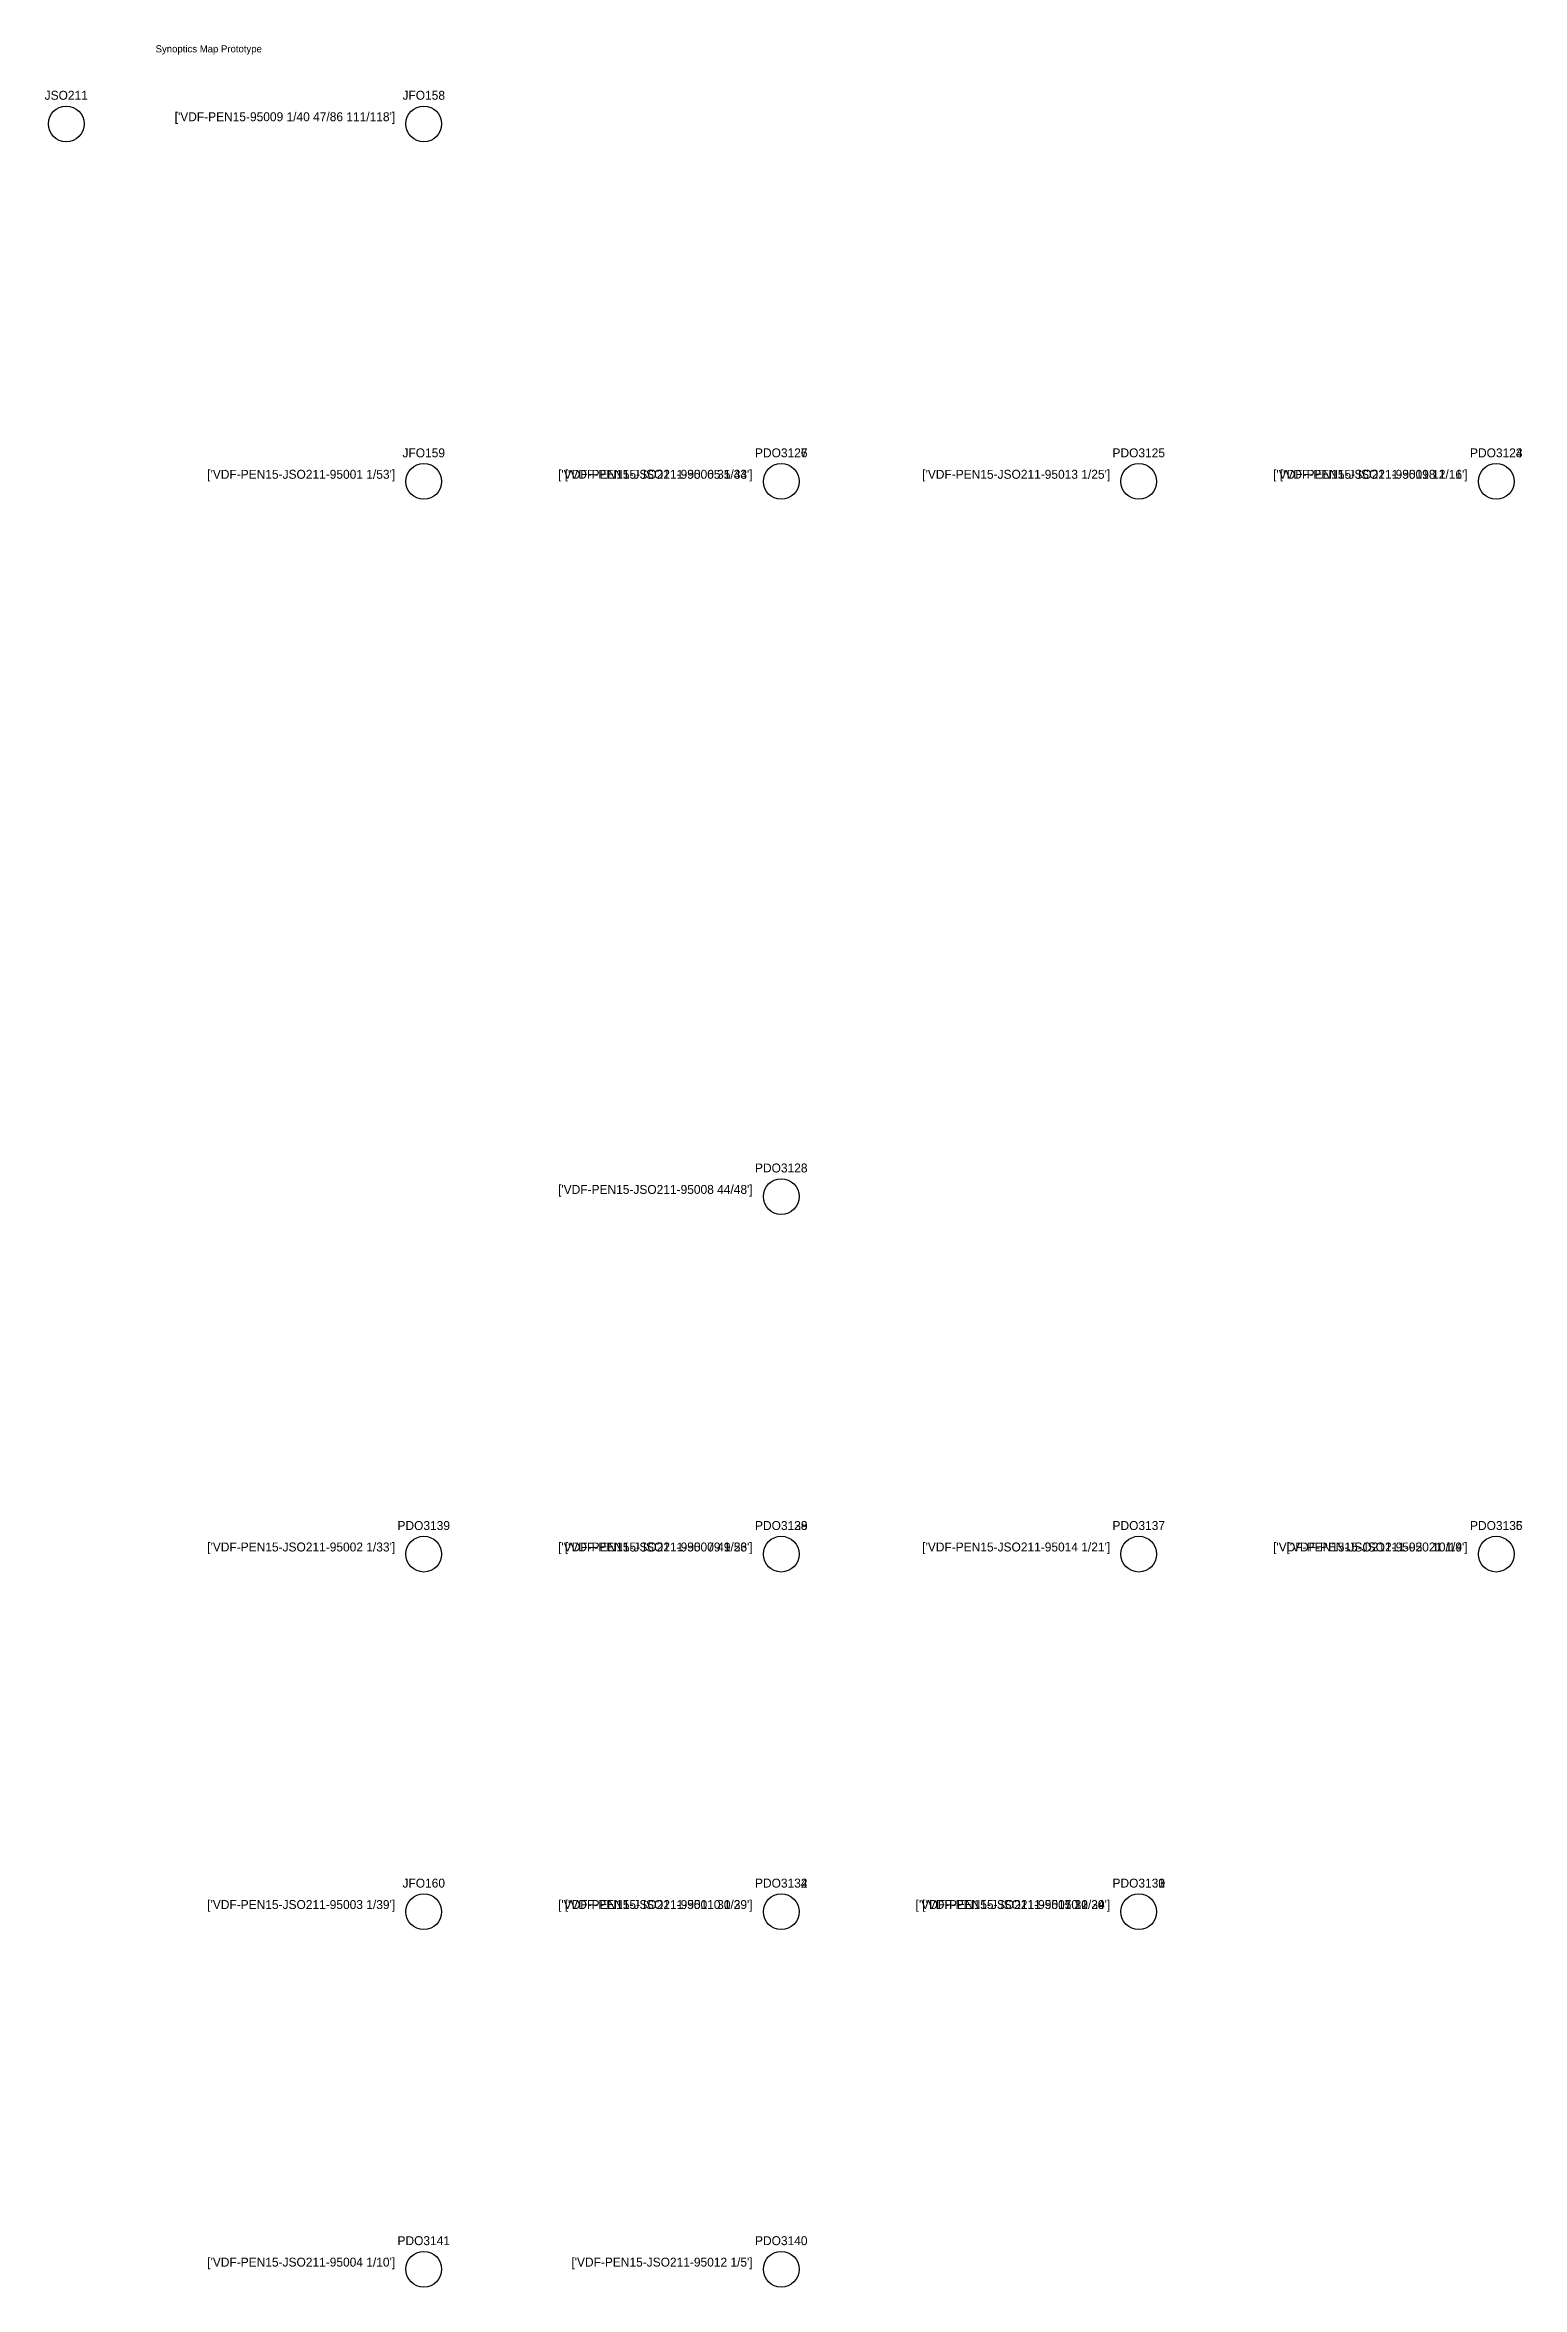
# Model space of a CAD drawing. Header units: metres. Extents: x -6 to 407, y -605 to 22.
import ezdxf
from ezdxf.enums import TextEntityAlignment as Align

# ---------------------------------------------------------------- set-up
doc = ezdxf.new("R2010")
doc.units = ezdxf.units.M
doc.layers.add('SINOP_JSFO', color=30, linetype='Continuous')
doc.layers.add('SINOP_PDO', color=4, linetype='Continuous')

# ---------------------------------------------------------------- blocks, each defined once
blk = doc.blocks.new('JSO')
at = {"layer": 'SINOP_JSFO'}
blk.add_circle((0, 0), 0.5, dxfattribs=at)
blk = doc.blocks.new('JFO')
at = {"layer": 'SINOP_JSFO'}
blk.add_circle((0, 0), 0.5, dxfattribs=at)
blk = doc.blocks.new('PDO')
at = {"layer": 'SINOP_PDO'}
blk.add_circle((0, 0), 0.5, dxfattribs=at)

msp = doc.modelspace()

# ---------------------------------------------------------------- block references
at = {"layer": 'SINOP_JSFO'}
ref = msp.add_blockref('JSO', (0, 0), dxfattribs=dict(at, xscale=10, yscale=10))
ref.add_attrib('TIPO', 'JSO211', dxfattribs={"height": 2.5}).set_placement((0, 8), align=Align.MIDDLE_CENTER)
ref = msp.add_blockref('JFO', (100, 0), dxfattribs=dict(at, xscale=10, yscale=10))
ref.add_attrib('TIPO', 'JFO158', dxfattribs={"height": 2.5}).set_placement((100, 8), align=Align.MIDDLE_CENTER)
ref.add_attrib('CABO', "['VDF-PEN15-95009 1/40 47/86 111/118']", dxfattribs={"height": 2.5}).set_placement((92, 0), align=Align.BOTTOM_RIGHT)
ref = msp.add_blockref('JFO', (100, -100), dxfattribs=dict(at, xscale=10, yscale=10))
ref.add_attrib('TIPO', 'JFO159', dxfattribs={"height": 2.5}).set_placement((100, -92), align=Align.MIDDLE_CENTER)
ref.add_attrib('CABO', "['VDF-PEN15-JSO211-95001 1/53']", dxfattribs={"height": 2.5}).set_placement((92, -100), align=Align.BOTTOM_RIGHT)
ref = msp.add_blockref('JFO', (100, -500), dxfattribs=dict(at, xscale=10, yscale=10))
ref.add_attrib('TIPO', 'JFO160', dxfattribs={"height": 2.5}).set_placement((100, -492), align=Align.MIDDLE_CENTER)
ref.add_attrib('CABO', "['VDF-PEN15-JSO211-95003 1/39']", dxfattribs={"height": 2.5}).set_placement((92, -500), align=Align.BOTTOM_RIGHT)
at = {"layer": 'SINOP_PDO'}
ref = msp.add_blockref('PDO', (200, -100), dxfattribs=dict(at, xscale=10, yscale=10))
ref.add_attrib('TIPO', 'PDO3127', dxfattribs={"height": 2.5}).set_placement((200, -92), align=Align.MIDDLE_CENTER)
ref.add_attrib('CABO', "['VDF-PEN15-JSO211-95006 35/43']", dxfattribs={"height": 2.5}).set_placement((192, -100), align=Align.BOTTOM_RIGHT)
ref = msp.add_blockref('PDO', (200, -100), dxfattribs=dict(at, xscale=10, yscale=10))
ref.add_attrib('TIPO', 'PDO3126', dxfattribs={"height": 2.5}).set_placement((200, -92), align=Align.MIDDLE_CENTER)
ref.add_attrib('CABO', "['VDF-PEN15-JSO211-95005 1/34']", dxfattribs={"height": 2.5}).set_placement((192, -100), align=Align.BOTTOM_RIGHT)
ref = msp.add_blockref('PDO', (300, -100), dxfattribs=dict(at, xscale=10, yscale=10))
ref.add_attrib('TIPO', 'PDO3125', dxfattribs={"height": 2.5}).set_placement((300, -92), align=Align.MIDDLE_CENTER)
ref.add_attrib('CABO', "['VDF-PEN15-JSO211-95013 1/25']", dxfattribs={"height": 2.5}).set_placement((292, -100), align=Align.BOTTOM_RIGHT)
ref = msp.add_blockref('PDO', (400, -100), dxfattribs=dict(at, xscale=10, yscale=10))
ref.add_attrib('TIPO', 'PDO3124', dxfattribs={"height": 2.5}).set_placement((400, -92), align=Align.MIDDLE_CENTER)
ref.add_attrib('CABO', "['VDF-PEN15-JSO211-95019 12/16']", dxfattribs={"height": 2.5}).set_placement((392, -100), align=Align.BOTTOM_RIGHT)
ref = msp.add_blockref('PDO', (400, -100), dxfattribs=dict(at, xscale=10, yscale=10))
ref.add_attrib('TIPO', 'PDO3123', dxfattribs={"height": 2.5}).set_placement((400, -92), align=Align.MIDDLE_CENTER)
ref.add_attrib('CABO', "['VDF-PEN15-JSO211-95018 1/11']", dxfattribs={"height": 2.5}).set_placement((392, -100), align=Align.BOTTOM_RIGHT)
ref = msp.add_blockref('PDO', (200, -300), dxfattribs=dict(at, xscale=10, yscale=10))
ref.add_attrib('TIPO', 'PDO3128', dxfattribs={"height": 2.5}).set_placement((200, -292), align=Align.MIDDLE_CENTER)
ref.add_attrib('CABO', "['VDF-PEN15-JSO211-95008 44/48']", dxfattribs={"height": 2.5}).set_placement((192, -300), align=Align.BOTTOM_RIGHT)
ref = msp.add_blockref('PDO', (100, -400), dxfattribs=dict(at, xscale=10, yscale=10))
ref.add_attrib('TIPO', 'PDO3139', dxfattribs={"height": 2.5}).set_placement((100, -392), align=Align.MIDDLE_CENTER)
ref.add_attrib('CABO', "['VDF-PEN15-JSO211-95002 1/33']", dxfattribs={"height": 2.5}).set_placement((92, -400), align=Align.BOTTOM_RIGHT)
ref = msp.add_blockref('PDO', (200, -400), dxfattribs=dict(at, xscale=10, yscale=10))
ref.add_attrib('TIPO', 'PDO3129', dxfattribs={"height": 2.5}).set_placement((200, -392), align=Align.MIDDLE_CENTER)
ref.add_attrib('CABO', "['VDF-PEN15-JSO211-95007 49/53']", dxfattribs={"height": 2.5}).set_placement((192, -400), align=Align.BOTTOM_RIGHT)
ref = msp.add_blockref('PDO', (200, -400), dxfattribs=dict(at, xscale=10, yscale=10))
ref.add_attrib('TIPO', 'PDO3138', dxfattribs={"height": 2.5}).set_placement((200, -392), align=Align.MIDDLE_CENTER)
ref.add_attrib('CABO', "['VDF-PEN15-JSO211-95009 1/26']", dxfattribs={"height": 2.5}).set_placement((192, -400), align=Align.BOTTOM_RIGHT)
ref = msp.add_blockref('PDO', (300, -400), dxfattribs=dict(at, xscale=10, yscale=10))
ref.add_attrib('TIPO', 'PDO3137', dxfattribs={"height": 2.5}).set_placement((300, -392), align=Align.MIDDLE_CENTER)
ref.add_attrib('CABO', "['VDF-PEN15-JSO211-95014 1/21']", dxfattribs={"height": 2.5}).set_placement((292, -400), align=Align.BOTTOM_RIGHT)
ref = msp.add_blockref('PDO', (400, -400), dxfattribs=dict(at, xscale=10, yscale=10))
ref.add_attrib('TIPO', 'PDO3136', dxfattribs={"height": 2.5}).set_placement((400, -392), align=Align.MIDDLE_CENTER)
ref.add_attrib('CABO', "['VDF-PEN15-JSO211-95020 10/14']", dxfattribs={"height": 2.5}).set_placement((392, -400), align=Align.BOTTOM_RIGHT)
ref = msp.add_blockref('PDO', (400, -400), dxfattribs=dict(at, xscale=10, yscale=10))
ref.add_attrib('TIPO', 'PDO3135', dxfattribs={"height": 2.5}).set_placement((400, -392), align=Align.MIDDLE_CENTER)
ref.add_attrib('CABO', "['VDF-PEN15-JSO211-95021 1/9']", dxfattribs={"height": 2.5}).set_placement((392, -400), align=Align.BOTTOM_RIGHT)
ref = msp.add_blockref('PDO', (200, -500), dxfattribs=dict(at, xscale=10, yscale=10))
ref.add_attrib('TIPO', 'PDO3134', dxfattribs={"height": 2.5}).set_placement((200, -492), align=Align.MIDDLE_CENTER)
ref.add_attrib('CABO', "['VDF-PEN15-JSO211-95011 30/39']", dxfattribs={"height": 2.5}).set_placement((192, -500), align=Align.BOTTOM_RIGHT)
ref = msp.add_blockref('PDO', (200, -500), dxfattribs=dict(at, xscale=10, yscale=10))
ref.add_attrib('TIPO', 'PDO3132', dxfattribs={"height": 2.5}).set_placement((200, -492), align=Align.MIDDLE_CENTER)
ref.add_attrib('CABO', "['VDF-PEN15-JSO211-95010 1/29']", dxfattribs={"height": 2.5}).set_placement((192, -500), align=Align.BOTTOM_RIGHT)
ref = msp.add_blockref('PDO', (300, -500), dxfattribs=dict(at, xscale=10, yscale=10))
ref.add_attrib('TIPO', 'PDO3131', dxfattribs={"height": 2.5}).set_placement((300, -492), align=Align.MIDDLE_CENTER)
ref.add_attrib('CABO', "['VDF-PEN15-JSO211-95015 12/20']", dxfattribs={"height": 2.5}).set_placement((292, -500), align=Align.BOTTOM_RIGHT)
ref = msp.add_blockref('PDO', (300, -500), dxfattribs=dict(at, xscale=10, yscale=10))
ref.add_attrib('TIPO', 'PDO3133', dxfattribs={"height": 2.5}).set_placement((300, -492), align=Align.MIDDLE_CENTER)
ref.add_attrib('CABO', "['VDF-PEN15-JSO211-95017 30/34']", dxfattribs={"height": 2.5}).set_placement((292, -500), align=Align.BOTTOM_RIGHT)
ref = msp.add_blockref('PDO', (300, -500), dxfattribs=dict(at, xscale=10, yscale=10))
ref.add_attrib('TIPO', 'PDO3130', dxfattribs={"height": 2.5}).set_placement((300, -492), align=Align.MIDDLE_CENTER)
ref.add_attrib('CABO', "['VDF-PEN15-JSO211-95010 1/29']", dxfattribs={"height": 2.5}).set_placement((292, -500), align=Align.BOTTOM_RIGHT)
ref = msp.add_blockref('PDO', (100, -600), dxfattribs=dict(at, xscale=10, yscale=10))
ref.add_attrib('TIPO', 'PDO3141', dxfattribs={"height": 2.5}).set_placement((100, -592), align=Align.MIDDLE_CENTER)
ref.add_attrib('CABO', "['VDF-PEN15-JSO211-95004 1/10']", dxfattribs={"height": 2.5}).set_placement((92, -600), align=Align.BOTTOM_RIGHT)
ref = msp.add_blockref('PDO', (200, -600), dxfattribs=dict(at, xscale=10, yscale=10))
ref.add_attrib('TIPO', 'PDO3140', dxfattribs={"height": 2.5}).set_placement((200, -592), align=Align.MIDDLE_CENTER)
ref.add_attrib('CABO', "['VDF-PEN15-JSO211-95012 1/5']", dxfattribs={"height": 2.5}).set_placement((192, -600), align=Align.BOTTOM_RIGHT)

# ---------------------------------------------------------------- texts
msp.add_text('Synoptics Map Prototype', height=2).set_placement((25, 20))

doc.saveas('drawing.dxf')
